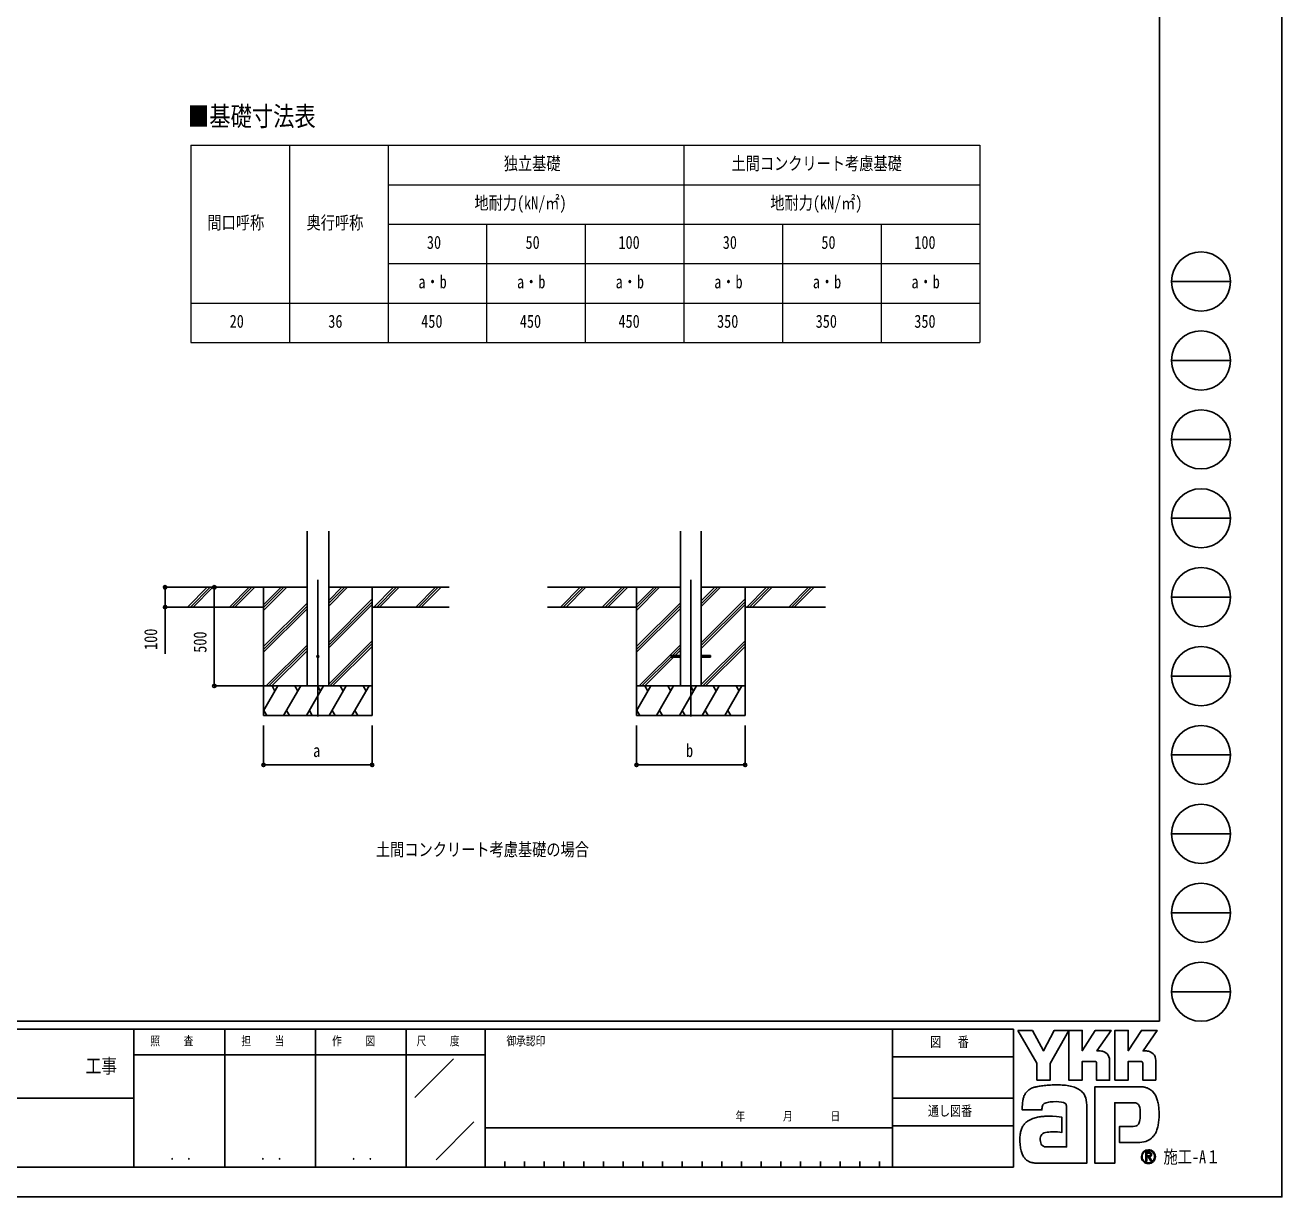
# Model space of a CAD drawing. Units: millimetres, scale not verified. Extents: x -8410 to 8410, y -5940 to 5940.
# Drawn here: x 2038 to 8410, y -5940 to 0 of the extents above; entities that cross this region are included whole.
import ezdxf
from ezdxf.enums import TextEntityAlignment as Align

# ---------------------------------------------------------------- set-up
doc = ezdxf.new("R2010")
doc.units = ezdxf.units.MM
doc.header["$LTSCALE"] = 30
doc.layers.add('0-1_TABLE1', color=7, linetype='Continuous', lineweight=18)
for name, color, linetype in [('0-2_USER1', 3, 'Continuous'), ('0-4_YKK_12', 2, 'Continuous'), ('0-5_YKK_13', 4, 'Continuous'), ('0-6_YKK_A1', 4, 'Continuous'), ('0-7_YKK_D', 6, 'Continuous'), ('0-8_YKK_ZWAK', 7, 'Continuous')]:
    doc.layers.add(name, color=color, linetype=linetype)
doc.styles.add('ＭＳ ゴシック', font='')
doc.styles.get('ＭＳ ゴシック').set_extended_font_data('MS Gothic')

msp = doc.modelspace()

# ---------------------------------------------------------------- linework, layer by layer
at = {"layer": '0-1_TABLE1'}
for p, q in [((2878.04, -609), (6878.04, -609)), ((2878.04, -609), (2878.04, -1609)), ((3378.04, -609), (3378.04, -1609)), ((3878.04, -609), (3878.04, -1609)), ((5378.04, -609), (5378.04, -1609)), ((3878.04, -809), (6878.04, -809)), ((3878.04, -1009), (6878.04, -1009)), ((4378.04, -1009), (4378.04, -1609)), ((4878.04, -1009), (4878.04, -1609)), ((5878.04, -1009), (5878.04, -1609)), ((6378.04, -1009), (6378.04, -1609)), ((3878.04, -1209), (6878.04, -1209)), ((2878.04, -1409), (6878.04, -1409)), ((2878.04, -1609), (6878.04, -1609))]:
    msp.add_line(p, q, dxfattribs=at)
msp.add_lwpolyline([(6878.04, -609), (6878.04, -1009), (6878.04, -1609)], dxfattribs=at)
at = {"layer": '0-4_YKK_12'}
for p, q in [((3522.37, -2811.76), (3522.37, -3505.09)), ((5413.37, -2811.76), (5413.37, -3505.09))]:
    msp.add_line(p, q, dxfattribs=at)
at = {"layer": '0-5_YKK_13'}
for p, q in [((5313.37, -3195.5), (5313.37, -3204.5)), ((5313.37, -3195.5), (5360.37, -3195.5)), ((5313.37, -3204.5), (5360.37, -3204.5)), ((5466.37, -3195.5), (5513.37, -3195.5)), ((5466.37, -3204.5), (5513.37, -3204.5)), ((5513.37, -3195.5), (5513.37, -3204.5))]:
    msp.add_line(p, q, dxfattribs=at)
msp.add_circle((3522.37, -3200), 5, dxfattribs=at)
at = {"layer": '0-6_YKK_A1'}
for p, q in [((3467.37, -3350), (3467.37, -2564.65)), ((3577.37, -3350), (3577.37, -2564.65)), ((5360.37, -2564.65), (5360.37, -3350)), ((5466.37, -2564.65), (5466.37, -3350)), ((3467.37, -2850), (2796.42, -2850)), ((2863.11, -2948.6), (2961.7, -2850)), ((2875.84, -2950), (2975.85, -2850)), ((2889.99, -2950), (2989.99, -2850)), ((3075.24, -2948.6), (3173.83, -2850)), ((3087.98, -2950), (3187.98, -2850)), ((3102.12, -2950), (3202.12, -2850)), ((3247.37, -2850), (3247.37, -3500)), ((3247.37, -2966.88), (3364.25, -2850)), ((3247.37, -2952.74), (3350.11, -2850)), ((3247.37, -2938.6), (3335.97, -2850)), ((3577.37, -2850), (4187.99, -2850)), ((3577.37, -2945.25), (3672.62, -2850)), ((3577.37, -2931.11), (3658.48, -2850)), ((3577.37, -2916.96), (3644.33, -2850)), ((3797.37, -2850), (3797.37, -3500)), ((3806.47, -2950), (3906.47, -2850)), ((3820.61, -2950), (3920.61, -2850)), ((3834.75, -2950), (3934.75, -2850)), ((4018.6, -2950), (4118.6, -2850)), ((4032.74, -2950), (4132.74, -2850)), ((4046.88, -2950), (4146.88, -2850)), ((5360.37, -2850), (4687.42, -2850)), ((4754.11, -2948.6), (4852.7, -2850)), ((4766.84, -2950), (4866.85, -2850)), ((4780.99, -2950), (4880.99, -2850)), ((4966.24, -2948.6), (5064.84, -2850)), ((4978.98, -2950), (5078.98, -2850)), ((4993.12, -2950), (5093.12, -2850)), ((5138.37, -2850), (5138.37, -3500)), ((5138.37, -2966.88), (5255.25, -2850)), ((5138.37, -2952.74), (5241.11, -2850)), ((5138.37, -2938.6), (5226.97, -2850)), ((5466.37, -2850), (6096.58, -2850)), ((5466.37, -2947.25), (5563.62, -2850)), ((5466.37, -2933.11), (5549.48, -2850)), ((5466.37, -2918.96), (5535.33, -2850)), ((5688.37, -2850), (5688.37, -3500)), ((5697.47, -2950), (5797.47, -2850)), ((5711.61, -2950), (5811.61, -2850)), ((5725.75, -2950), (5825.75, -2850)), ((5909.6, -2950), (6009.6, -2850)), ((5923.74, -2950), (6023.74, -2850)), ((5937.88, -2950), (6037.88, -2850)), ((3247.37, -3150.73), (3467.37, -2930.73)), ((3577.37, -3129.09), (3797.37, -2909.1)), ((3577.37, -3143.24), (3797.37, -2923.24)), ((5138.37, -3150.73), (5360.37, -2928.73)), ((5466.37, -3131.09), (5688.37, -2909.1)), ((5466.37, -3145.24), (5688.37, -2923.24)), ((3247.37, -2950), (2796.42, -2950)), ((3247.37, -3164.87), (3467.37, -2944.87)), ((3247.37, -3179.01), (3467.37, -2959.01)), ((3577.37, -3157.38), (3797.37, -2937.38)), ((3797.37, -2950), (4187.99, -2950)), ((5138.37, -2950), (4687.42, -2950)), ((5138.37, -3164.87), (5360.37, -2942.87)), ((5138.37, -3179.01), (5360.37, -2957.01)), ((5466.37, -3159.38), (5688.37, -2937.38)), ((5688.37, -2950), (6096.58, -2950)), ((3577.37, -3341.22), (3797.37, -3121.23)), ((5466.37, -3343.22), (5688.37, -3121.23)), ((3260.23, -3350), (3467.37, -3142.86)), ((3274.37, -3350), (3467.37, -3157)), ((3288.51, -3350), (3467.37, -3171.14)), ((3582.74, -3350), (3797.37, -3135.37)), ((3596.88, -3350), (3797.37, -3149.51)), ((5151.23, -3350), (5360.37, -3140.86)), ((5319.87, -3195.5), (5360.37, -3155)), ((5334.01, -3195.5), (5360.37, -3169.14)), ((5473.74, -3350), (5688.37, -3135.37)), ((5487.88, -3350), (5688.37, -3149.51)), ((5165.37, -3350), (5313.37, -3202)), ((5179.51, -3350), (5325.01, -3204.5)), ((3797.37, -3350), (3247.37, -3350)), ((3247.37, -3475.45), (3319.8, -3350)), ((3304.8, -3375.98), (3289.8, -3350)), ((3348.67, -3500), (3435.27, -3350)), ((3420.27, -3375.98), (3405.27, -3350)), ((3464.14, -3500), (3550.74, -3350)), ((3535.74, -3375.98), (3520.74, -3350)), ((3579.61, -3500), (3666.21, -3350)), ((3651.21, -3375.98), (3636.21, -3350)), ((3695.08, -3500), (3781.68, -3350)), ((3766.68, -3375.98), (3751.68, -3350)), ((5688.37, -3350), (5138.37, -3350)), ((5138.37, -3475.45), (5210.8, -3350)), ((5195.8, -3375.98), (5180.8, -3350)), ((5239.67, -3500), (5326.27, -3350)), ((5311.27, -3375.98), (5296.27, -3350)), ((5355.14, -3500), (5441.74, -3350)), ((5426.74, -3375.98), (5411.74, -3350)), ((5470.61, -3500), (5557.21, -3350)), ((5542.21, -3375.98), (5527.21, -3350)), ((5586.08, -3500), (5672.68, -3350)), ((5657.68, -3375.98), (5642.68, -3350)), ((3247.37, -3500), (3797.37, -3500)), ((3248.2, -3474.02), (3263.19, -3500)), ((3363.66, -3474.02), (3378.66, -3500)), ((3479.13, -3474.02), (3494.13, -3500)), ((3594.61, -3474.02), (3609.61, -3500)), ((3710.08, -3474.02), (3725.07, -3500)), ((5138.37, -3500), (5688.37, -3500)), ((5139.2, -3474.02), (5154.19, -3500)), ((5254.67, -3474.02), (5269.66, -3500)), ((5370.14, -3474.02), (5385.13, -3500)), ((5485.61, -3474.02), (5500.61, -3500)), ((5601.08, -3474.02), (5616.07, -3500))]:
    msp.add_line(p, q, dxfattribs=at)
at = {"layer": '0-7_YKK_D'}
for p, q in [((2862.03, -2850), (2746.37, -2850)), ((3021.31, -2850), (2996.37, -2850)), ((2997.37, -2850), (2997.37, -3350)), ((2862.03, -2950), (2746.37, -2950)), ((3246.37, -3350), (2996.37, -3350)), ((3247.37, -3550), (3247.37, -3751)), ((3797.37, -3550), (3797.37, -3751)), ((5138.37, -3550), (5138.37, -3751)), ((5688.37, -3550), (5688.37, -3751)), ((3247.37, -3750), (3797.37, -3750)), ((5138.37, -3750), (5688.37, -3750))]:
    msp.add_line(p, q, dxfattribs=at)
msp.add_lwpolyline([(2747.37, -2850), (2747.37, -2950), (2747.37, -3187.2)], dxfattribs=at)
for centre in [(2747.37, -2850), (2997.37, -2850), (2747.37, -2950), (2997.37, -3350), (3247.37, -3750), (3797.37, -3750), (5138.37, -3750), (5688.37, -3750)]:
    msp.add_circle(centre, 8.5, dxfattribs=at)
at = {"layer": '0-8_YKK_ZWAK'}
for p, q in [((7790.04, 5550), (7790.04, -5050)), ((7850.04, -1300), (8150.04, -1300)), ((7850.04, -1700), (8150.04, -1700)), ((7850.04, -2100), (8150.04, -2100)), ((7850.04, -2500), (8150.04, -2500)), ((7850.04, -2900), (8150.04, -2900)), ((7850.04, -3300), (8150.04, -3300)), ((7850.04, -3700), (8150.04, -3700)), ((7850.04, -4100), (8150.04, -4100)), ((7850.04, -4500), (8150.04, -4500)), ((7850.04, -4900), (8150.04, -4900)), ((7790.04, -5050), (-7809.96, -5050)), ((2590.04, -5090), (-9.96, -5090)), ((3050.04, -5090), (3050.04, -5790)), ((3510.04, -5090), (3510.04, -5790)), ((3970.04, -5090), (3970.04, -5790)), ((4370.04, -5090), (3970.04, -5090)), ((6435.04, -5090), (4370.04, -5090)), ((4370.04, -5090), (4370.04, -5790)), ((6435.04, -5090), (6435.04, -5790)), ((7050.04, -5090), (6435.04, -5090)), ((7050.04, -5090), (7050.04, -5790)), ((3970.04, -5220), (2590.04, -5220)), ((3970.04, -5220), (4370.04, -5220)), ((4014.21, -5436.58), (4210.07, -5240.72)), ((6435.04, -5230), (7050.04, -5230)), ((-9.96, -5440), (2590.04, -5440)), ((6435.04, -5440), (7050.04, -5440)), ((4121.34, -5751.98), (4313.78, -5559.54)), ((4370.04, -5590), (6435.04, -5590)), ((7050.04, -5580), (6435.04, -5580)), ((-9.96, -5790), (2590.04, -5790)), ((2590.04, -5790), (3970.04, -5790)), ((3970.04, -5790), (4370.04, -5790)), ((4370.04, -5790), (6435.04, -5790)), ((4470.04, -5760), (4470.04, -5790)), ((4570.04, -5760), (4570.04, -5790)), ((4670.04, -5760), (4670.04, -5790)), ((4770.04, -5760), (4770.04, -5790)), ((4870.04, -5760), (4870.04, -5790)), ((4970.04, -5760), (4970.04, -5790)), ((5070.04, -5760), (5070.04, -5790)), ((5170.04, -5760), (5170.04, -5790)), ((5270.04, -5760), (5270.04, -5790)), ((5370.04, -5760), (5370.04, -5790)), ((5470.04, -5760), (5470.04, -5790)), ((5570.04, -5760), (5570.04, -5790)), ((5670.04, -5760), (5670.04, -5790)), ((5770.04, -5760), (5770.04, -5790)), ((5870.04, -5760), (5870.04, -5790)), ((5970.04, -5760), (5970.04, -5790)), ((6070.04, -5760), (6070.04, -5790)), ((6170.04, -5760), (6170.04, -5790)), ((6270.04, -5760), (6270.04, -5790)), ((6370.04, -5760), (6370.04, -5790)), ((6435.04, -5790), (7050.04, -5790)), ((7733.35, -5767.96), (7733.35, -5767.96))]:
    msp.add_line(p, q, dxfattribs=at)
for points in [[(-8410, -5940), (8410, -5940), (8410, 5940), (-8410, 5940)], [(7072.04, -5096), (7145.66, -5096), (7200.94, -5200.2), (7256.08, -5096), (7329.75, -5096), (7235.34, -5263.98), (7235.34, -5348.27), (7168.19, -5348.27), (7168.19, -5261.71)]]:
    msp.add_lwpolyline(points, close=True, dxfattribs=at)
for points in [[(3970.04, -5090), (2590.04, -5090), (2590.04, -5790)], [(7461.09, -5253.22), (7397.54, -5253.22), (7397.54, -5348.19), (7329.83, -5348.19), (7329.83, -5096), (7397.54, -5096), (7397.54, -5199.17), (7464.14, -5096), (7543.68, -5096), (7472.32, -5200.42), (7474.85, -5200.42), (7477.64, -5200.42), (7480.51, -5200.42), (7483.26, -5200.42), (7485.73, -5200.42), (7487.72, -5200.42), (7489.05, -5200.42), (7489.53, -5200.42)], [(7695.02, -5253.22), (7631.54, -5253.22), (7631.54, -5348.27), (7563.79, -5348.27), (7563.79, -5096), (7631.54, -5096), (7631.54, -5199.17), (7698.06, -5096), (7777.61, -5096), (7706.25, -5200.42), (7708.8, -5200.42), (7711.61, -5200.42), (7714.47, -5200.42), (7717.23, -5200.42), (7719.68, -5200.42), (7721.66, -5200.42), (7722.98, -5200.42), (7723.46, -5200.42)], [(7509.01, -5204.43), (7517.1, -5209.04), (7523.95, -5215.07), (7529.45, -5222.24), (7533.51, -5230.3), (7536.02, -5238.99), (7536.88, -5248.07), (7536.88, -5348.44), (7470.82, -5348.44), (7470.82, -5262.82)], [(7742.96, -5204.43), (7751.07, -5209.04), (7757.95, -5215.07), (7763.48, -5222.24), (7767.56, -5230.3), (7770.09, -5238.99), (7770.96, -5248.07), (7770.96, -5348.27), (7704.75, -5348.27), (7704.75, -5262.82)], [(7657.74, -5463.01), (7562.39, -5463.01), (7562.39, -5770), (7462.46, -5770), (7462.46, -5381.58), (7694.7, -5381.58)], [(7757.43, -5409.02), (7763.94, -5417.25), (7768.83, -5425.22), (7772.23, -5432.43)], [(7209.59, -5464.62), (7204.95, -5467.24), (7201.32, -5470.44), (7198.58, -5474.17), (7196.58, -5478.39), (7195.21, -5483.06), (7194.32, -5488.14), (7193.78, -5493.58), (7193.46, -5499.33), (7093.49, -5499.58), (7093.78, -5485.91), (7094.34, -5470.54)], [(7415.42, -5438.33), (7418.25, -5449.8), (7419.86, -5462.09), (7420.37, -5475.17), (7420.37, -5770), (7179.1, -5770)], [(7247.89, -5531.05), (7266.81, -5532.3), (7281.69, -5533.97), (7291.42, -5535.53), (7294.91, -5536.47), (7294.91, -5612.95), (7283.84, -5611.78), (7271.71, -5611.12), (7259.29, -5610.87), (7247.37, -5610.9), (7236.74, -5611.12), (7228.17, -5611.42), (7222.45, -5611.68), (7220.37, -5611.78), (7211.72, -5613.36), (7204.27, -5615.84), (7198, -5619.22), (7192.93, -5623.54), (7189.05, -5628.79), (7186.37, -5635.01), (7184.87, -5642.2), (7184.57, -5650.38), (7185.52, -5659.38), (7187.44, -5666.81), (7190.19, -5672.83), (7193.65, -5677.58), (7197.72, -5681.19), (7202.27, -5683.81), (7207.17, -5685.58), (7212.32, -5686.65), (7318.52, -5686.65), (7318.52, -5490.15), (7318.56, -5486.25), (7318.35, -5482.44), (7317.85, -5478.77), (7317, -5475.29), (7315.72, -5472.05), (7313.97, -5469.09), (7311.67, -5466.48), (7308.78, -5464.25)], [(7308.78, -5464.25), (7302.55, -5461.8), (7292.59, -5459.73), (7279.88, -5458.2), (7265.41, -5457.39), (7250.17, -5457.45), (7235.13, -5458.57)], [(7691.65, -5521.99), (7691.53, -5509.26), (7690.92, -5497.8), (7689.48, -5487.72), (7686.87, -5479.19)], [(7749.13, -5641.94), (7739.9, -5649.11), (7730.29, -5654.75), (7720.37, -5658.96), (7710.2, -5661.84), (7699.87, -5663.49), (7689.44, -5664.02), (7586.72, -5664.02), (7586.72, -5583.33), (7644.64, -5583.33), (7655.32, -5583.18), (7664.71, -5582.27), (7672.77, -5579.9)], [(7749.21, -5725.19), (7749.16, -5724.02), (7749.02, -5722.89), (7748.77, -5721.81), (7748.44, -5720.78), (7748.01, -5719.8), (7747.48, -5718.88), (7746.87, -5718.02), (7746.16, -5717.22), (7745.23, -5716.41), (7744.21, -5715.69), (7743.08, -5715.08), (7741.86, -5714.58), (7740.56, -5714.19), (7739.17, -5713.91), (7737.7, -5713.74), (7736.16, -5713.69), (7721, -5713.69), (7721, -5758.28), (7725.58, -5758.28), (7725.58, -5718.23), (7736.16, -5718.23), (7737.25, -5718.27), (7738.27, -5718.38), (7739.24, -5718.55), (7740.13, -5718.8), (7740.94, -5719.11), (7741.69, -5719.49), (7742.35, -5719.94), (7742.93, -5720.44)], [(7744.72, -5725.19), (7744.44, -5727.34), (7743.67, -5729.03), (7742.52, -5730.31), (7741.09, -5731.25), (7739.49, -5731.89), (7737.81, -5732.28), (7736.16, -5732.48), (7734.66, -5732.53), (7730.69, -5732.53), (7732.69, -5735.94), (7745.79, -5758.43), (7751.03, -5758.43), (7738.4, -5736.78), (7739.58, -5736.55), (7740.71, -5736.25), (7741.78, -5735.89), (7742.79, -5735.46), (7743.74, -5734.98), (7744.62, -5734.43), (7745.43, -5733.82), (7746.16, -5733.15)]]:
    msp.add_lwpolyline(points, dxfattribs=at)
for centre in [(8000.04, -1300), (8000.04, -1700), (8000.04, -2100), (8000.04, -2500), (8000.04, -2900), (8000.04, -3300), (8000.04, -3700), (8000.04, -4100), (8000.04, -4500), (8000.04, -4900)]:
    msp.add_circle(centre, 150, dxfattribs=at)
for centre, radius, start, end in [((7489.63, -5250.38), 49.95, 78.26798, 90.11215), ((7490.35, -5246.74), 46.25, 66.19963, 78.22058), ((7723.56, -5250.47), 50.04, 78.27851, 90.10826), ((7724.25, -5246.96), 46.47, 66.2483, 78.23226), ((7461.45, -5262.59), 9.38, 358.57817, 92.1683), ((7695.42, -5262.54), 9.33, 358.29941, 92.43455), ((7169.87, -5455.68), 72.15, 138.03852, 152.12015), ((7169.86, -5456.02), 72.36, 122.60463, 137.83438), ((7179.43, -5471.49), 90.56, 108.37421, 122.42809), ((7194.59, -5525.38), 146.5, 100.93159, 107.35499), ((7244.11, -5765.63), 391.8, 97.86054, 101.37938), ((7267.36, -5927.16), 554.99, 94.90201, 97.9576), ((7268.94, -5940.09), 568, 91.6169, 94.94971), ((7266.74, -5848.12), 476.01, 87.51794, 91.66439), ((7272.92, -5715.55), 343.3, 81.92631, 87.59083), ((7291.17, -5590.46), 216.88, 73.67137, 82.05943), ((7318.25, -5499.84), 122.3, 60.60528, 73.9085), ((7329.34, -5477.73), 97.61, 52.17347, 59.90542), ((7339.25, -5464.9), 81.39, 43.55042, 52.14561), ((7344.71, -5459.62), 73.79, 34.48659, 43.50182), ((7690.91, -5488.43), 106.91, 78.73198, 87.96551), ((7694.04, -5472.4), 90.58, 69.03034, 78.69541), ((7696.97, -5464.6), 82.25, 59.39484, 68.9885), ((7698.32, -5462.23), 79.52, 50.3012, 59.3616), ((7697.83, -5462.79), 80.27, 42.05209, 50.28551), ((7275.61, -5480.92), 181.57, 171.55622, 176.72493), ((7214.08, -5471.73), 119.36, 163.48385, 171.57982), ((7183.21, -5462.58), 87.16, 152.2125, 163.4865), ((7235.98, -5527.26), 67.97, 102.4979, 112.84632), ((7249.13, -5583.99), 126.2, 96.37207, 102.75341), ((7344.75, -5459.5), 73.7, 25.58915, 34.43128), ((7338.19, -5462.58), 80.94, 17.43089, 25.54591), ((7658.28, -5512.02), 49.01, 77.94572, 90.63794), ((7662.54, -5492.03), 28.57, 60.20991, 77.92418), ((7665.3, -5486.84), 22.7, 39.8078, 59.75378), ((7661.42, -5489.81), 27.58, 22.65544, 39.38165), ((7658.18, -5485.62), 125.84, 14.76267, 25.00486), ((7581, -5506.66), 205.84, 7.9139, 14.95041), ((7503.91, -5517.87), 283.74, 2.54376, 8.01251), ((7193.99, -5675.8), 140.93, 106.61303, 112.59024), ((7214.05, -5743.23), 211.28, 99.87193, 106.59825), ((7225.29, -5806.54), 275.59, 94.78469, 99.91711), ((7230.76, -5869.54), 338.82, 90.80099, 94.81812), ((7231.59, -5916.45), 385.74, 87.57779, 90.82714), ((7584.99, -5533.52), 106.22, 347.14308, 355.40008), ((7464.41, -5523.15), 227.25, 355.2339, 0.29193), ((7472.34, -5521), 315.35, 352.8937, 357.82206), ((7459.73, -5520.19), 327.99, 357.76419, 2.60674), ((7217.96, -5641.39), 136.01, 164.97537, 174.56739), ((7184.91, -5632.58), 101.81, 153.89178, 164.94341), ((7169.86, -5625.34), 85.1, 142.04688, 153.80771), ((7166.95, -5623.26), 81.53, 130.60221, 141.94427), ((7171.75, -5629.03), 89.03, 120.60724, 130.53081), ((7181.23, -5645.15), 107.73, 112.58838, 120.58162), ((7663.44, -5558.86), 23.02, 293.91672, 314.09376), ((7660.3, -5556.09), 27.2, 314.78099, 333.92928), ((7640.1, -5546.28), 49.66, 334.00676, 347.34989), ((7700.72, -5578.85), 78.7, 326.23251, 339.61931), ((7626.81, -5550.23), 157.95, 339.22498, 347.31457), ((7538.3, -5529.59), 248.83, 347.15166, 352.97565), ((7276.27, -5646.97), 194.58, 174.55588, 182.47272), ((7384.99, -5645.26), 303.3, 181.90948, 187.89042), ((7682.46, -5566.77), 100.47, 311.57033, 318.66243), ((7670.83, -5556.57), 115.94, 318.67367, 325.29112), ((7257.39, -5663.21), 174.43, 187.80471, 196.36971), ((7190.01, -5683.12), 104.18, 196.3102, 208.20993), ((7160.67, -5698.73), 70.94, 208.29777, 223.35561), ((7733.4, -5736.38), 35.28, 90.09157, 179.92363), ((7733.18, -5736.27), 31.37, 134.8007, 180.12175), ((7733.27, -5736.09), 31.31, 89.86602, 135.149), ((7733.4, -5736.31), 35.22, 44.93442, 90.08536), ((7733.41, -5736.33), 31.55, 45.03108, 90.11509), ((7738.02, -5725.01), 6.71, 358.3894, 42.86139), ((7738.15, -5725.51), 11.07, 316.37674, 1.6565), ((7733.43, -5736.34), 31.54, 0.00643, 45.07115), ((7733.68, -5736.2), 34.94, 359.78949, 45.13288), ((7154.05, -5704.55), 62.13, 223.64205, 239.63663), ((7159.54, -5694.56), 73.53, 239.8785, 253.65355), ((7169.6, -5660.02), 109.51, 253.69102, 263.74909), ((7178.12, -5584.19), 185.81, 263.68487, 270.30455), ((7733.19, -5736.42), 35.07, 179.86065, 225.14399), ((7733.05, -5736.47), 31.25, 179.75513, 225.29722), ((7733.36, -5736.42), 35.18, 224.94536, 269.98445), ((7733.29, -5736.75), 31.21, 224.62822, 270.10973), ((7733.35, -5736.25), 35.36, 269.98802, 314.93777), ((7733.3, -5736.28), 31.68, 270.09072, 359.90926), ((7733.59, -5736.48), 35.03, 314.92572, 0.23508)]:
    msp.add_arc(centre, radius, start, end, dxfattribs=at)

# ---------------------------------------------------------------- texts
at = {"layer": '0-1_TABLE1', "style": 'ＭＳ ゴシック', "width": 0.8}
for s, p in [('独立基礎', (4464.84, -754)), ('土間コンクリート考慮基礎', (5619.24, -754)), ('地耐力(kN/㎡)', (4316.04, -954)), ('地耐力(kN/㎡)', (5816.04, -954)), ('間口呼称', (2962.44, -1054)), ('奥行呼称', (3464.84, -1054)), ('30', (4075.24, -1154)), ('50', (4575.24, -1154)), ('100', (5046.44, -1154)), ('30', (5575.24, -1154)), ('50', (6075.24, -1154)), ('100', (6546.44, -1154)), ('a・b', (4032.04, -1354)), ('a・b', (4532.04, -1354)), ('a・b', (5032.04, -1354)), ('a・b', (5532.04, -1354)), ('a・b', (6032.04, -1354)), ('a・b', (6532.04, -1354)), ('20', (3075.24, -1554)), ('36', (3575.24, -1554)), ('450', (4046.44, -1554)), ('450', (4546.44, -1554)), ('450', (5046.44, -1554)), ('350', (5546.44, -1554)), ('350', (6046.44, -1554)), ('350', (6546.44, -1554))]:
    msp.add_text(s, height=65.98, dxfattribs=at).set_placement(p, align=Align.BOTTOM_LEFT)
at = {"layer": '0-2_USER1', "style": 'ＭＳ ゴシック', "width": 0.8}
for s, height, p in [('■基礎寸法表', 98.97, (2863.64, -541.22)), ('土間コンクリート考慮基礎の場合', 65.98, (3816.79, -4232))]:
    msp.add_text(s, height=height, dxfattribs=at).set_placement(p, align=Align.BOTTOM_LEFT)
at = {"layer": '0-7_YKK_D', "style": 'ＭＳ ゴシック', "width": 0.8}
for s, p in [('100', (2727.37, -3167.2)), ('500', (2977.37, -3181.6))]:
    msp.add_text(s, height=65.98, rotation=90, dxfattribs=at).set_placement(p, align=Align.BOTTOM_LEFT)
for s, p in [('a', (3498.37, -3730)), ('b', (5389.37, -3730))]:
    msp.add_text(s, height=65.98, dxfattribs=at).set_placement(p, align=Align.BOTTOM_LEFT)
at = {"layer": '0-8_YKK_ZWAK', "style": 'ＭＳ ゴシック', "width": 0.8}
for s, height, p in [('照     査', 43.99, (2672.84, -5185)), ('担     当', 43.99, (3134.44, -5185)), ('作     図', 43.99, (3594.44, -5185)), ('尺     度', 43.99, (4022.84, -5185)), ('御承認印', 43.99, (4478.28, -5185)), ('図\u3000 番', 51.32, (6626.81, -5195)), ('工事', 73.31, (2344.67, -5334.93)), ('通し図番', 51.32, (6615.61, -5545)), ('年        月        日', 43.99, (5639.81, -5566.43)), ('施工-A１', 65.98, (7810.04, -5790)), ('． ．', 51.83, (2770, -5768.7)), ('． ．', 51.83, (3230, -5768.7)), ('． ．', 51.83, (3690, -5768.7))]:
    msp.add_text(s, height=height, dxfattribs=at).set_placement(p, align=Align.BOTTOM_LEFT)

doc.saveas('drawing.dxf')
